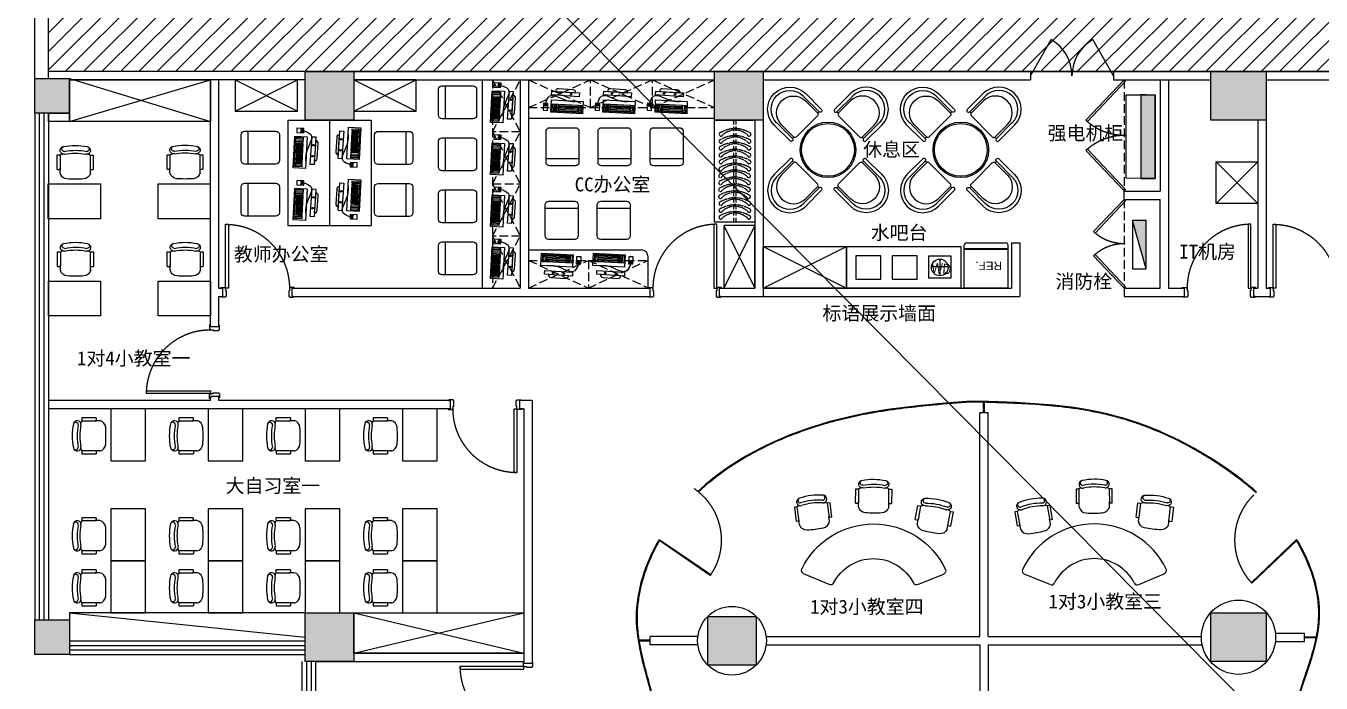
# Model space of a CAD drawing. Extents: x 392800 to 1041602, y -388882 to -94077.
# Drawn here: x 417216 to 435883, y -295759 to -286292 of the extents above; entities that cross this region are included whole.
import ezdxf
from ezdxf.enums import TextEntityAlignment as Align

# ---------------------------------------------------------------- set-up
doc = ezdxf.new("R2010")
doc.units = 0
doc.header["$LTSCALE"] = 1000
doc.header["$MEASUREMENT"] = 0
for name, pattern in [('ACAD_ISO02W100', [15, 12, -3]), ('ACAD_ISO03W100', [30, 12, -18]), ('DASH', [0.35, 0.25, -0.1]), ('DASHED', [0.75, 0.5, -0.25]), ('HIDDEN2', [0.1875, 0.125, -0.0625])]:
    doc.linetypes.add(name, pattern=pattern)
for name, color, linetype in [('DOOR【门】', 93, 'Continuous'), ('DS-HIGH-CABINET', 40, 'Continuous'), ('FF-FURN', 51, 'Continuous'), ('IAR-备注', 2, 'Continuous'), ('IAR-文字350', 2, 'ACAD_ISO02W100'), ('IBS-其它（电梯桥厢、管道上空线）', 123, 'Continuous'), ('IBS-完成面', 2, 'Continuous'), ('IBS-新建墙体', 1, 'Continuous'), ('IBS-梁', 8, 'Continuous'), ('IBS－墙体', 6, 'Continuous'), ('IBS－窗', 1, 'Continuous'), ('IDS－门', 3, 'Continuous'), ('IFF-固定家具', 52, 'Continuous'), ('IFF-家具', 51, 'Continuous'), ('IFF-电话电脑', 3, 'Continuous'), ('PUB_HATCH', 8, 'Continuous'), ('WALL', 255, 'Continuous'), ('WINDOW_TEXT', 7, 'Continuous')]:
    doc.layers.add(name, color=color, linetype=linetype)
doc.layers.add('DOOR【门套】', color=70, linetype='Continuous', lineweight=0)
doc.styles.add('_HZTXT', font='gbenor.shx', dxfattribs={"bigfont": 'gbcbig.shx'})
doc.styles.add('english', font='swissek.ttf')
doc.styles.add('SIMPLEX', font='SIMPLEX.SHX', dxfattribs={"width": 0.7})
doc.styles.get("Standard").update_dxf_attribs({"font": 'gbenor.shx', "bigfont": 'gbcbig.shx'})

# ---------------------------------------------------------------- blocks, each defined once
blk = doc.blocks.new('_FZH')
blk.add_solid([(0.5, 0.5), (0.5, -0.5), (-0.5, 0.5), (-0.5, -0.5)])
blk = doc.blocks.new('_DBLK1')
for p, q in [((-0.5, 0), (-0.25, -0.433)), ((0.5, 0), (0.25, -0.433))]:
    blk.add_line(p, q)
for centre, start, end in [((-0.5, 0), 300, 0), ((0.5, 0), 180, 240)]:
    blk.add_arc(centre, 0.5, start, end)
at = {"layer": 'WINDOW_TEXT', "style": 'SIMPLEX', "flags": 9}
blk.add_attdef('A', text='', height=1, dxfattribs=at).set_placement((0, 1.5), align=Align.MIDDLE)
blk = doc.blocks.new('$TwtSys$00000434')
for p, q in [((-0.5, 0.5), (-0.5, -0.5)), ((-0.5, -0.5), (0.5, 0.5)), ((0.5, 0.5), (-0.5, 0.5)), ((0.5, -0.5), (0.5, 0.5)), ((-0.5, -0.5), (0.5, -0.5))]:
    blk.add_line(p, q)
blk.add_solid([(0.5, -0.5), (0.5, 0.5), (-0.5, -0.5)])
blk = doc.blocks.new('*U237')
at = {"ltscale": 8}
blk.add_lwpolyline([(0, 0), (21, -21), (587, 545), (566, 566)], close=True, dxfattribs=at)
at = {"color": 252, "linetype": 'DASHED', "ltscale": 8}
blk.add_arc((0, 0), 800, 0, 45, dxfattribs=at)
blk = doc.blocks.new('*U238')
at = {"ltscale": 8}
blk.add_lwpolyline([(0, 0), (21, -21), (473, 430), (451, 451)], close=True, dxfattribs=at)
at = {"color": 252, "linetype": 'DASHED', "ltscale": 8}
blk.add_arc((0, 0), 639, 0, 45, dxfattribs=at)
blk = doc.blocks.new('*U236')
at = {"color": 250, "linetype": 'ACAD_ISO03W100'}
blk.add_arc((-40, 59), 920, 90, 180, dxfattribs=at)
at = {"layer": 'DOOR【门套】', "color": 3, "linetype": 'ByBlock', "lineweight": -2}
for points in [[(-40, 60), (-40, 980), (-80, 980), (-80, 60)], [(-970, 60), (-960, 60), (-960, 20), (-950, 20), (-950, -60), (-960, -60), (-960, -70), (-1020, -70), (-1020, -60), (-1000, -60), (-1000, 60), (-1030, 60), (-1030, 70), (-970, 70)], [(-30, 60), (-40, 60), (-40, 20), (-50, 20), (-50, -60), (-40, -60), (-40, -70), (20, -70), (20, -60), (0, -60), (0, 60), (30, 60), (30, 70), (-30, 70)]]:
    blk.add_lwpolyline(points, close=True, dxfattribs=at)
at = {"layer": 'DOOR【门】', "linetype": 'ByBlock', "style": '_HZTXT', "flags": 8}
blk.add_attdef('门编号', text='', height=250, dxfattribs=at).set_placement((-435, 84), align=Align.CENTER)
blk = doc.blocks.new('CH3')
for p, q in [((-259, 349), (-259, 141)), ((-218, 349), (-259, 349)), ((-218, 142), (-218, 349)), ((259, 350), (218, 350)), ((218, 350), (218, 142)), ((259, 142), (259, 350)), ((-218, 89), (-218, 163)), ((218, 87), (218, 162))]:
    blk.add_line(p, q)
at = {"linetype": 'Continuous'}
for p, q in [((-218, 141), (-259, 141)), ((259, 142), (218, 142))]:
    blk.add_line(p, q, dxfattribs=at)
for centre, radius, start, end in [((-163, 416), 55.3, 99.8988, 279.7522), ((-166, 436), 35.2, 94.9128, 274.9128), ((0, -348), 836, 78.0899, 101.9101), ((-4, -349), 766, 78.0112, 101.9888), ((18, -535), 913, 91.1567, 100.8714), ((-18, -535), 913, 79.1286, 88.8433), ((163, 416), 55.3, 260.2478, 80.1012), ((159, 437), 36.2, 265.0872, 70.3213), ((-111, 115), 111, 193.2566, 265.9234), ((0, 1666), 1666, 265.9234, 274.0766), ((111, 115), 111, 274.0766, 345.8334)]:
    blk.add_arc(centre, radius, start, end, dxfattribs=at)
for centre, start, end in [((-181, 309), 90.7226, 132.8382), ((180, 309), 47.1618, 87.5717)]:
    blk.add_arc(centre, 54.9, start, end)
blk = doc.blocks.new('YZ-2')
at = {"color": 250}
blk.add_line((155, 189), (-23, 367), dxfattribs=at)
at = {"color": 59}
blk.add_line((-189, -155), (-367, 23), dxfattribs=at)
blk.add_lwpolyline([(-473, 19), (-244, -210, 1), (-210, -175), (-189, -154, 0.365977), (-151, -151), (151, 151, 0.365977), (154, 189), (175, 210, 1), (210, 244), (-19, 473, 1), (-473, 19)], format="xyb")
at = {"color": 53}
for points in [[(175, 210), (-54, 438)], [(-210, -175), (-438, 54)]]:
    blk.add_lwpolyline(points, dxfattribs=at)
blk.add_arc((-246, 246), 272, 45, 225, dxfattribs=at)
at = {"color": 59}
blk.add_arc((-195, 195), 243, 45, 225, dxfattribs=at)
blk = doc.blocks.new('CZ-A2')
blk.add_circle((0, 0), 400)
at = {"color": 55}
blk.add_circle((0, 0), 380, dxfattribs=at)
at = {"linetype": 'Continuous'}
blk.add_blockref('YZ-2', (-338, 303), dxfattribs=at)
at = {"linetype": 'Continuous', "xscale": -1}
blk.add_blockref('YZ-2', (338, 303), dxfattribs=at)
at = {"linetype": 'Continuous', "xscale": -1, "rotation": 180}
blk.add_blockref('YZ-2', (-338, -303), dxfattribs=at)
at = {"linetype": 'Continuous', "rotation": 180}
blk.add_blockref('YZ-2', (338, -303), dxfattribs=at)
blk = doc.blocks.new('*U239')
at = {"color": 250, "linetype": 'ACAD_ISO03W100'}
blk.add_arc((-40, 59), 920, 90, 180, dxfattribs=at)
at = {"layer": 'DOOR【门套】', "color": 3, "linetype": 'ByBlock', "lineweight": -2}
for points in [[(-40, 60), (-40, 980), (-80, 980), (-80, 60)], [(-970, 60), (-960, 60), (-960, 20), (-950, 20), (-950, -60), (-960, -60), (-960, -70), (-1020, -70), (-1020, -60), (-1000, -60), (-1000, 60), (-1030, 60), (-1030, 70), (-970, 70)], [(-30, 60), (-40, 60), (-40, 20), (-50, 20), (-50, -60), (-40, -60), (-40, -70), (20, -70), (20, -60), (0, -60), (0, 60), (30, 60), (30, 70), (-30, 70)]]:
    blk.add_lwpolyline(points, close=True, dxfattribs=at)
at = {"layer": 'DOOR【门】', "linetype": 'ByBlock', "style": '_HZTXT', "flags": 8}
blk.add_attdef('门编号', text='', height=250, dxfattribs=at).set_placement((-435, 84), align=Align.CENTER)
blk = doc.blocks.new('A$C79213D79')
at = {"layer": 'DS-HIGH-CABINET', "color": 57, "linetype": 'HIDDEN2', "ltscale": 0.1}
blk.add_circle((10, 228), 9.16, dxfattribs=at)
for centre, radius, start, end in [((518, 194), 519, 151.6922, 176.2049), ((349, 203), 329, 141.8557, 175.5761), ((85, 432), 25.8, 282.2399, 159.8531), ((518, 263), 519, 183.7951, 208.3078), ((349, 254), 329, 184.4239, 218.1444), ((85, 25), 25.8, 200.1469, 77.7601)]:
    blk.add_arc(centre, radius, start, end, dxfattribs=at)
blk = doc.blocks.new('sbjp')
at = {"linetype": 'ByBlock'}
for p, q in [((239852, 61204), (239852, 61267)), ((239852, 61267), (239953, 61267)), ((239953, 61267), (239953, 61204)), ((239801, 61153), (239801, 60696)), ((239979, 61153), (239801, 61153)), ((239953, 61204), (239852, 61204)), ((239979, 60696), (239979, 61153)), ((239801, 60696), (239979, 60696))]:
    blk.add_line(p, q, dxfattribs=at)
at = {"color": 252, "linetype": 'ByBlock'}
for p, q in [((239862, 61260), (239862, 61250)), ((239892, 61260), (239862, 61260)), ((239862, 61250), (239892, 61250)), ((239862, 61240), (239862, 61229)), ((239892, 61240), (239862, 61240)), ((239862, 61229), (239892, 61229)), ((239892, 61250), (239892, 61260)), ((239892, 61229), (239892, 61240)), ((239964, 61138), (239857, 61138)), ((239857, 61138), (239857, 61056)), ((239857, 61117), (239964, 61117)), ((239857, 61097), (239964, 61097)), ((239857, 61077), (239964, 61077)), ((239857, 61056), (239964, 61056)), ((239964, 61046), (239857, 61046)), ((239857, 61046), (239857, 60767)), ((239892, 61219), (239862, 61219)), ((239862, 61219), (239862, 61209)), ((239862, 61209), (239892, 61209)), ((239875, 61046), (239875, 60767)), ((239892, 61209), (239892, 61219)), ((239892, 61046), (239892, 60767)), ((239910, 61046), (239910, 60767)), ((239928, 61046), (239928, 60767)), ((239946, 61046), (239946, 60767)), ((239964, 61056), (239964, 61138)), ((239964, 60767), (239964, 61046)), ((239857, 60767), (239964, 60767)), ((239964, 60757), (239857, 60757)), ((239857, 60757), (239857, 60716)), ((239857, 60736), (239943, 60736)), ((239857, 60716), (239964, 60716)), ((239943, 60716), (239943, 60757)), ((239964, 60716), (239964, 60757))]:
    blk.add_line(p, q, dxfattribs=at)
at = {"linetype": 'ByBlock'}
blk.add_spline([(239852, 61236), (239749, 61187), (239801, 60924), (239801, 60778)], degree=3, dxfattribs=at)
blk = doc.blocks.new('COM-1')
for p, q in [((-146, 55), (146, 55)), ((106, 95), (-106, 95))]:
    blk.add_line(p, q)
blk.add_lwpolyline([(-200, 55), (200, 55), (200, 0), (-200, 0)], close=True)
for centre, start_param, end_param in [((-106, 55), 4.73687, 6.307667), ((106, 55), 3.166074, 4.73687)]:
    blk.add_ellipse(centre, major_axis=(-40, 1), ratio=0.999999, start_param=start_param, end_param=end_param)
at = {"color": 252}
for centre in [(-79, 28), (79, 28)]:
    blk.add_ellipse(centre, major_axis=(-11, -0.3), ratio=0.999999, dxfattribs=at)
blk = doc.blocks.new('VIP yizi')
at = {"color": 252}
blk.add_line((69629, 34293, 0), (69629, 33818, 0), dxfattribs=at)
blk.add_lwpolyline([(69729, 34243), (69729, 33868, -0.414214), (69679, 33818), (69229, 33818, -0.414214), (69179, 33868), (69179, 34243, -0.414214), (69229, 34293), (69679, 34293, -0.414214), (69729, 34243)], format="xyb")
blk = doc.blocks.new('ERGERGERGEGEG')
for p, q in [((-1923, 11640), (-2077, 12010)), ((-1932, 10363), (-2086, 9993))]:
    blk.add_line(p, q)
for centre, radius, start, end in [((-1656, 10999), 1146, 115.2316, 244.2437), ((-2124, 11991), 50, 22.6174, 115.2316), ((-1656, 10999), 646, 116.7357, 242.4367), ((-1969, 11621), 50, 296.7357, 22.6174), ((-1978, 10382), 50, 337.3826, 62.4367), ((-1978, 10382), 50, 337.3826, 62.4367), ((-2133, 10012), 50, 244.2437, 337.3826), ((-2133, 10012), 50, 244.2437, 337.3826)]:
    blk.add_arc(centre, radius, start, end)
at = {"xscale": -1, "rotation": 82.54308454980347}
blk.add_blockref('CH3', (-2720, 11847), dxfattribs=at)
for p, rotation in [((-2957, 11008), 90.00363756703703), ((-2684, 10176), 99.88456207301499)]:
    blk.add_blockref('CH3', p, dxfattribs=dict(rotation=rotation))
blk = doc.blocks.new('*U240')
blk.add_lwpolyline([(0, 0), (12, 0), (12, 900), (0, 900)], close=True)
at = {"color": 252, "linetype": 'DASHED', "ltscale": 8}
blk.add_arc((0, 0), 900, 0, 90, dxfattribs=at)

msp = doc.modelspace()

# ---------------------------------------------------------------- hatches: boundary and pattern name
at = {"layer": 'IAR-备注', "extrusion": (0.000317562, -4.77766e-17, 1)}
msp.add_hatch(color=256, dxfattribs=at).paths.add_polyline_path([(433492.9, -288487.5), (433492.9, -287286), (433282.9, -287286), (433282.9, -288487.5)])
at = {"layer": 'PUB_HATCH'}
h = msp.add_hatch(dxfattribs=at)
h.set_pattern_fill('ANSI31', color=256, scale=1500)
h.set_pattern_definition([(45, (-78011.46, -97026.16), (-132.58252, 132.58252), [])])
h.paths.add_polyline_path([(441792.6, -286948), (441792.6, -294748.7), (441417.6, -294748.7), (441417.6, -295198.7), (449217.6, -295198.7), (449217.6, -294748.7), (449592.6, -294748.7), (449592.6, -286948.7), (449592.6, -279148.7), (449442.6, -279148.7), (449442.6, -278848.7), (427742.6, -278848.7), (427742.6, -278898.7), (427242.6, -278898.7), (421342.6, -278898.7), (417842.6, -278898.7), (417842.6, -279148.7), (417542.6, -279148.7), (417542.6, -286949.4)])
h.paths.add_polyline_path([(447688.7, -312548.7), (447688.7, -308648.7), (442142.6, -308648.7), (442142.6, -308998.7), (434442.6, -308998.7), (434442.6, -312548.7)])

# ---------------------------------------------------------------- linework, layer by layer
at = {"layer": 'IAR-备注', "extrusion": (0.004033, 0.008072, 0.999959), "elevation": -572.5}
msp.add_lwpolyline([(433489.4, -287290.8), (433489.4, -288492.2), (433069.4, -288492.1), (433069.4, -287290.7)], close=True, dxfattribs=at)
at = {"layer": 'IAR-备注', "extrusion": (0.000317562, -4.65733e-17, 1), "elevation": 136.7}
msp.add_lwpolyline([(433362.9, -287286), (433282.9, -287286), (433282.9, -288487.5), (433492.9, -288487.5), (433492.9, -287286), (433492.9, -287286)], dxfattribs=at)
at = {"layer": 'IBS-完成面'}
for p, q in [((419874.2, -290628.7), (419874.2, -287068.7)), ((419994.2, -290068.7), (419994.2, -287068.7)), ((424341.6, -287068.7), (424341.6, -290068.7)), ((424461.6, -287068.7), (424461.6, -290068.7)), ((433562.9, -287068.7), (433562.9, -288670.1, 7.2)), ((433682.9, -287068.7), (433683, -290068.7)), ((424341.6, -287648.7), (424341.6, -289168.7)), ((427722.6, -287648.7), (427722.6, -290068.7)), ((427842.6, -287648.7), (427842.6, -290188.7)), ((434972.6, -287648.7), (434972.6, -290068.7)), ((435092.6, -287648.7), (435092.6, -290068.7)), ((433042.9, -288670.1), (433562.9, -288670, 7.2)), ((433043, -288790, 0), (433043, -288669.4)), ((433043, -288790, 0), (433563, -288790, 6.6)), ((433563, -290068.7), (433563, -288790.1, 6.6)), ((431420.1, -289418.7), (431542.9, -289418.7)), ((431422.9, -289418.7), (431422.9, -290068.7)), ((431542.9, -289418.7), (431542.9, -290188.7)), ((419994.2, -290068.7), (420054.2, -290068.7)), ((421054.2, -290068.7), (424341.6, -290068.7)), ((424461.6, -290068.7), (426212.6, -290068.7)), ((427212.6, -290068.7), (427722.6, -290068.7)), ((427842.6, -290068.7), (431422.9, -290068.7)), ((433043, -290068.7), (433563, -290068.7)), ((433043, -290068.7), (433043, -290188.7)), ((433683, -290068.7), (433912.6, -290068.7)), ((434912.6, -290068.7), (434972.6, -290068.7)), ((435092.6, -290068.7), (435152.6, -290068.7)), ((419994.2, -290188.7), (420054.2, -290188.7)), ((419994.2, -290628.7), (419994.2, -290188.7)), ((421054.2, -290188.7), (426212.6, -290188.7)), ((427212.6, -290188.7), (427842.6, -290188.7)), ((427842.6, -290188.7), (431542.9, -290188.7)), ((433043, -290188.7), (433912.6, -290188.7)), ((434912.6, -290188.7), (435152.6, -290188.7)), ((419874.2, -291688.7), (417542.6, -291688.7)), ((419874.2, -291688.7), (419874.2, -291628.7)), ((419994.2, -291688.7), (419994.2, -291628.7)), ((423331.6, -291688.7), (419994.2, -291688.7)), ((424511.6, -291688.7), (424331.6, -291688.7)), ((424511.6, -291688.7), (424511.6, -295478.7)), ((423331.6, -291808.7), (417542.6, -291808.7)), ((424391.6, -291808.7), (424331.6, -291808.7)), ((424391.6, -291808.7), (424391.6, -295478.7)), ((430963.6, -295088.7), (430963.6, -291866.2)), ((431083.6, -291866.2), (430963.6, -291866.2)), ((431083.6, -295088.7), (431083.6, -291866.2)), ((426897.7, -295088.7), (426212.5, -295088.7)), ((426212.5, -295208.7), (426212.5, -295088.7)), ((427887.6, -295088.7), (430963.6, -295088.7)), ((431083.6, -295088.7), (434159.6, -295088.7)), ((435228, -295038.7), (435641.8, -295038.7)), ((435641.8, -295158.7), (435641.8, -295038.7)), ((426897.7, -295208.7), (426212.5, -295208.7)), ((427887.6, -295208.7), (430963.6, -295208.7)), ((430963.6, -295208.7), (430963.6, -298063.7)), ((431083.6, -295208.7), (434159.6, -295208.7)), ((431083.6, -295208.7), (431083.6, -298063.7)), ((435228, -295158.7), (435641.8, -295158.7)), ((421391.6, -295448.7), (424391.6, -295448.7)), ((421941.6, -295328.7), (424391.6, -295328.7))]:
    msp.add_line(p, q, dxfattribs=at)
for centre, radius in [((434692.6, -295098.7), 535.3), ((427392.6, -295148.7), 495)]:
    msp.add_circle(centre, radius, dxfattribs=at)
at = {"layer": 'IBS-新建墙体'}
for p, q in [((406699, -267705.5), (461407.9, -322870.5)), ((431017.6, -291866.2), (431017.6, -291714.5)), ((431029.6, -291866.2), (431029.6, -291714.8)), ((434944.6, -293015.5), (434952.5, -293006.6)), ((435641.8, -295092.7), (435814.8, -295092.7)), ((435641.8, -295104.7), (435812.4, -295104.7)), ((426212.5, -295142.7), (426051.3, -295142.7)), ((426212.5, -295154.7), (426053.2, -295154.7))]:
    msp.add_line(p, q, dxfattribs=at)
for points, knots in [([(430829.4, -291697.8), (430195, -291748.6), (428820.1, -291858.7), (427454.9, -292482.1), (426900.6, -292997.8)], [0, 0, 0, 0, 1918.9442936, 4159.0067029, 4159.0067029, 4159.0067029, 4159.0067029]), ([(430829.7, -291709.9), (430651.7, -291724.1), (430473.8, -291738.3), (430015.1, -291781.3), (429734.4, -291813.6), (429398.6, -291870.9), (429343.1, -291881), (429176.6, -291913.3), (429065.7, -291937.6), (428896.8, -291979.6), (428838.7, -291995), (428722.6, -292027.7), (428664.7, -292044.9), (428491.5, -292099.6), (428376.8, -292139.8), (428036.8, -292272.3), (427815.9, -292376.3), (427396.7, -292617.7), (427198.4, -292755.1), (426980.7, -292941.2), (426944.9, -292973), (426909.9, -293005.5)], [0.626244, 0.626244, 0.626244, 0.626244, 538.9327723, 538.9327723, 1389.505029, 1389.505029, 1558.0043841, 1558.0043841, 1895.0030943, 1895.0030943, 2071.7189803, 2071.7189803, 2248.4348663, 2248.4348663, 2601.8666382, 2601.8666382, 3308.7301821, 3308.7301821, 4015.593726, 4015.593726, 4157.4669306, 4157.4669306, 4157.4669306, 4157.4669306]), ([(434952.5, -293006.6), (434820.3, -292889), (434205.6, -292415.5), (432848.3, -291746), (431538, -291714.8), (430829.4, -291697.8)], [33585.9891779, 33585.9891779, 33585.9891779, 33585.9891779, 34116.051194, 35901.4990023, 38004.4712149, 38004.4712149, 38004.4712149, 38004.4712149]), ([(434944.6, -293015.5), (434853.8, -292934.8), (434759, -292858.5), (434622.3, -292756.4), (434582.9, -292727.9), (434497, -292667.4), (434450.3, -292635.5), (434356, -292573.1), (434308.4, -292542.6), (434164.1, -292453.3), (434066.1, -292396.6), (433767.2, -292236.1), (433561.5, -292141.8), (433293.3, -292040.8), (433235.1, -292020.2), (433132.2, -291986), (433087.6, -291971.9), (433005.9, -291947.6), (432968.9, -291937), (432857.4, -291906.9), (432782.6, -291888.8), (432632.3, -291856.2), (432556.8, -291841.6), (432329.2, -291802.7), (432176.2, -291783), (431751.6, -291741.1), (431478.1, -291728.2), (431079.1, -291715.8), (430954.4, -291712.8), (430829.7, -291709.9)], [33585.9887718, 33585.9887718, 33585.9887718, 33585.9887718, 33950.9425327, 33950.9425327, 34096.3152646, 34096.3152646, 34264.9098886, 34264.9098886, 34433.5045125, 34433.5045125, 34770.6937604, 34770.6937604, 35445.0722563, 35445.0722563, 35630.685061, 35630.685061, 35771.3212171, 35771.3212171, 35887.553175, 35887.553175, 36120.0170907, 36120.0170907, 36352.4810065, 36352.4810065, 36817.4088381, 36817.4088381, 37633.7226678, 37633.7226678, 38003.8550633, 38003.8550633, 38003.8550633, 38003.8550633]), ([(426337.3, -293698.8), (426139.8, -294041.3), (425852.7, -294917.7), (426371, -296142.6), (426381, -297649.5), (426455.8, -299274.5), (425806.9, -300917.4), (426222.4, -302032.8), (426525.4, -302449.9), (426551.8, -302484.6)], [5048.1876571, 5048.1876571, 5048.1876571, 5048.1876571, 6206.2859259, 7661.6341754, 8851.8699997, 10715.5911241, 12511.1124544, 13912.1911252, 14041.9839145, 14041.9839145, 14041.9839145, 14041.9839145]), ([(426347.2, -293705.6), (426336, -293725.1), (426325, -293744.6), (426260.4, -293863.4), (426212.5, -293965.9), (426122.4, -294198.4), (426083.8, -294329.5), (426050.4, -294503.1), (426043.7, -294544.8), (426033.5, -294624.6), (426029.9, -294662.9), (426025.8, -294724.8), (426024.8, -294748.4), (426023.7, -294789.6), (426023.6, -294807.1), (426023.8, -294842.2), (426024.1, -294859.7), (426025.9, -294912.1), (426028.1, -294947.1), (426037.4, -295051.9), (426047.1, -295121.6), (426078.8, -295302.1), (426104.8, -295412.7), (426161.7, -295634.3), (426192.7, -295745.2), (426251.9, -295967.7), (426280.1, -296079.3), (426307.1, -296211.8), (426311, -296232), (426318.5, -296272.5), (426322.1, -296292.7), (426332.2, -296353.5), (426338.2, -296394), (426354.5, -296515.9), (426362.8, -296597.3), (426382.9, -296848.8), (426388.6, -297019.2), (426393.4, -297224.8), (426394.2, -297259.8), (426395.5, -297323.6), (426396.1, -297352.5), (426397.2, -297404.1), (426397.7, -297426.9), (426398.7, -297472.4), (426399.3, -297495.2), (426400.9, -297563.6), (426402, -297609.1), (426405.3, -297745.8), (426407.5, -297837), (426412.2, -298110.4), (426413.2, -298292.5), (426403.2, -298656.2), (426392.2, -298837.7), (426367.6, -299051.5), (426363.5, -299084.4), (426354, -299154.6), (426348.5, -299191.9), (426339, -299251), (426335.3, -299272.8), (426327.6, -299316.5), (426323.6, -299338.3), (426311.1, -299403.6), (426302.1, -299447.2), (426274, -299577.6), (426253.4, -299664.3), (426198.1, -299891.1), (426162.4, -300030.8), (426098.2, -300310.2), (426069.7, -300449.8), (426033.9, -300704), (426023.6, -300818.5), (426021.5, -300963.5), (426021.7, -300993.7), (426023.1, -301045.1), (426024, -301066.3), (426026.4, -301108.8), (426028, -301130), (426033.6, -301193.8), (426038.6, -301236.3), (426057.3, -301363.6), (426074.7, -301448.3), (426140.6, -301700.3), (426202.8, -301865.3), (426302, -302067.4), (426325.2, -302111.4), (426374.6, -302199.5), (426400.9, -302243.5), (426449.3, -302319.7), (426471, -302352.1), (426515.1, -302415.3), (426537.5, -302446), (426560.6, -302476.2)], [5049.0936761, 5049.0936761, 5049.0936761, 5049.0936761, 5115.0653189, 5115.0653189, 5446.4662526, 5446.4662526, 5850.7210136, 5850.7210136, 5977.733756, 5977.733756, 6094.2598169, 6094.2598169, 6166.4132856, 6166.4132856, 6219.9687201, 6219.9687201, 6273.5241546, 6273.5241546, 6380.6350237, 6380.6350237, 6594.8567618, 6594.8567618, 6935.6609387, 6935.6609387, 7276.4651156, 7276.4651156, 7617.2692926, 7617.2692926, 7678.5592205, 7678.5592205, 7739.8491484, 7739.8491484, 7862.4290041, 7862.4290041, 8107.5887157, 8107.5887157, 8617.9141804, 8617.9141804, 8722.4946891, 8722.4946891, 8808.7792962, 8808.7792962, 8876.8730061, 8876.8730061, 8944.9667161, 8944.9667161, 9081.154136, 9081.154136, 9353.5289757, 9353.5289757, 9898.2786553, 9898.2786553, 10443.0283349, 10443.0283349, 10542.2086419, 10542.2086419, 10654.7936322, 10654.7936322, 10720.7845365, 10720.7845365, 10786.7754407, 10786.7754407, 10918.7572493, 10918.7572493, 11182.7208664, 11182.7208664, 11609.9091933, 11609.9091933, 12037.0975201, 12037.0975201, 12386.9363404, 12386.9363404, 12478.8574761, 12478.8574761, 12543.4120024, 12543.4120024, 12607.9665287, 12607.9665287, 12737.0755813, 12737.0755813, 12995.2936866, 12995.2936866, 13512.7918875, 13512.7918875, 13659.6282893, 13659.6282893, 13811.2350919, 13811.2350919, 13927.1470729, 13927.1470729, 14040.633864, 14040.633864, 14040.633864, 14040.633864]), ([(435390.5, -297063.7), (435391.1, -297053.1), (435391.7, -297042.5), (435398.5, -296919.9), (435405.2, -296808.2), (435424.7, -296585.8), (435437.5, -296475), (435460, -296340.9), (435464.3, -296316.8), (435473.2, -296270.4), (435477.7, -296248.1), (435486, -296209.8), (435489.6, -296193.9), (435497.1, -296162), (435501, -296146.1), (435513, -296098.4), (435521.6, -296066.8), (435548.6, -295971.9), (435568.3, -295908.9), (435621.8, -295744.3), (435657, -295643.1), (435723.8, -295440.6), (435755.5, -295339.5), (435807.7, -295136.6), (435828.3, -295034.9), (435842.4, -294908.1), (435844.6, -294883.6), (435847.5, -294838.2), (435848.5, -294817.3), (435849.5, -294775.3), (435849.5, -294754.3), (435848.4, -294691.1), (435846, -294648.9), (435833.7, -294522.1), (435819.1, -294437.5), (435767.6, -294224.9), (435723.2, -294097.9), (435627, -293882.8), (435579.9, -293792.9), (435528, -293706.5)], [29222.3164102, 29222.3164102, 29222.3164102, 29222.3164102, 29253.960322, 29253.960322, 29588.8017199, 29588.8017199, 29923.6431177, 29923.6431177, 29996.8026583, 29996.8026583, 30065.070036, 30065.070036, 30113.8577471, 30113.8577471, 30162.6454582, 30162.6454582, 30260.2208805, 30260.2208805, 30455.371725, 30455.371725, 30771.5146948, 30771.5146948, 31087.6576645, 31087.6576645, 31403.8006342, 31403.8006342, 31479.1888561, 31479.1888561, 31543.5718999, 31543.5718999, 31607.9549438, 31607.9549438, 31736.7210316, 31736.7210316, 31994.2532071, 31994.2532071, 32388.2354711, 32388.2354711, 32683.3881664, 32683.3881664, 32683.3881664, 32683.3881664]), ([(435402.5, -297063.7), (435418.8, -296767.7), (435465.5, -296003), (436035.3, -294913.8), (435741.4, -294038.2), (435536.9, -293698)], [29222.9702765, 29222.9702765, 29222.9702765, 29222.9702765, 30107.6170552, 31528.7551099, 32686.0434096, 32686.0434096, 32686.0434096, 32686.0434096])]:
    msp.add_open_spline(points, degree=3, knots=knots, dxfattribs=at)
at = {"layer": 'IBS-梁', "color": 251, "linetype": 'DASH', "ltscale": 0.5}
for p, q in [((433042.9, -287068.7), (433043, -288670.1, 0)), ((433043, -288790, 0), (433043, -290068.7))]:
    msp.add_line(p, q, dxfattribs=at)
at = {"layer": 'IBS－墙体'}
for p, q in [((417342.6, -287548.7), (417342.6, -285798.7)), ((417542.6, -287048.7), (417542.6, -285798.7)), ((421241.6, -286948.7), (417542.6, -286948.7)), ((421241.6, -287068.7), (417842.6, -287068.7)), ((421941.6, -286948.7), (427142.6, -286948.7)), ((421941.6, -287068.7), (427142.6, -287068.7)), ((427842.6, -286948.7), (434292.6, -286948.7)), ((427842.6, -287068.7), (431693.2, -287068.7)), ((431693.2, -286948.7), (431693.2, -287068.7)), ((432892.6, -286948.5), (432892.6, -287068.7)), ((432892.6, -287068.7), (434292.6, -287068.7)), ((435092.6, -286948.7), (440480.6, -286948.7)), ((435092.6, -287068.7), (440480.6, -287068.7))]:
    msp.add_line(p, q, dxfattribs=at)
for points in [[(417342.6, -287048.7), (417842.6, -287048.7), (417842.6, -287548.7), (417342.6, -287548.7)], [(421241.6, -286948.7), (421941.6, -286948.7), (421941.6, -287648.7), (421241.6, -287648.7)], [(427141.9, -286948.8), (427841.9, -286948.8), (427841.9, -287648.8), (427141.9, -287648.8)], [(434292.2, -286948.4), (435092.2, -286948.4), (435092.2, -287648.4), (434292.2, -287648.4)], [(421241.6, -294748.7), (421941.6, -294748.7), (421941.6, -295448.7), (421241.6, -295448.7)], [(434292.6, -294748.7), (435092.6, -294748.7), (435092.6, -295448.7), (434292.6, -295448.7)], [(417342.6, -294848.7), (417842.6, -294848.7), (417842.6, -295348.7), (417342.6, -295348.7)], [(427042.6, -294798.7), (427742.6, -294798.7), (427742.6, -295498.7), (427042.6, -295498.7)]]:
    msp.add_lwpolyline(points, close=True, dxfattribs=at)
at = {"layer": 'IBS－窗'}
for p, q in [((417342.6, -287548.7), (417342.6, -294848.7)), ((417409.3, -287548.7), (417409.3, -294848.7)), ((417476, -287548.7), (417476, -294848.7)), ((417542.6, -287548.7), (417542.6, -294848.7)), ((417842.6, -295148.7), (421241.6, -295148.7)), ((417842.6, -295215.4), (421241.6, -295215.4)), ((417842.6, -295282), (421241.6, -295282)), ((417842.6, -295348.7), (421241.6, -295348.7)), ((421191.6, -295448.7), (421191.6, -300748.7)), ((421258.3, -295448.7), (421258.3, -300748.7)), ((421325, -295448.7), (421325, -300748.7)), ((421391.6, -295448.7), (421391.6, -300748.7))]:
    msp.add_line(p, q, dxfattribs=at)
at = {"layer": 'IFF-固定家具'}
for p, q in [((423791.6, -287068.7), (423791.6, -290068.7)), ((420991.6, -287648.7), (420991.6, -289168.7)), ((420991.6, -287648.7), (422191.6, -287648.7)), ((421591.6, -287648.7), (421591.6, -289168.7)), ((422191.6, -287648.7), (422191.6, -289168.7)), ((424461.6, -287618.7), (427142.6, -287618.7)), ((420991.6, -289168.7), (422191.6, -289168.7)), ((424461.6, -289518.7), (426082.6, -289518.7)), ((426182.6, -290068.7), (426182.6, -289618.7))]:
    msp.add_line(p, q, dxfattribs=at)
msp.add_arc((426082.6, -289618.7), 100, 0, 90, dxfattribs=at)
at = {"layer": 'IFF-家具'}
for p, q in [((417842.6, -287048.7), (419874.2, -287668.7)), ((417842.6, -287668.7), (419874.2, -287068.7)), ((420231.8, -287068.7), (421131.8, -287518.7)), ((420231.8, -287518.7), (421131.8, -287068.7)), ((421941.6, -287068.7), (422841.6, -287518.7)), ((421941.6, -287518.7), (422841.6, -287068.7)), ((434972.6, -288248.7), (434372.6, -288848.7)), ((434372.6, -288248.7), (434972.6, -288848.7)), ((427722.6, -289168.7), (427272.6, -290068.7)), ((427272.6, -289168.7), (427722.6, -290068.7)), ((427842.6, -290068.7), (429042.6, -289468.7)), ((427842.6, -289468.7), (429042.6, -290068.7)), ((430739.3, -290068.7), (430739.3, -289452.3)), ((430739.3, -289497.2), (431372.9, -289497.2)), ((430739.3, -289508.1), (431372.9, -289508.1)), ((430772.9, -289418.7), (431339.3, -289418.7)), ((431372.9, -290068.7), (431372.9, -289452.3)), ((430387, -289650.9, 0), (430387, -289890.9, 0)), ((430506.8, -289764.7), (430267.1, -289764.7)), ((431372.9, -290068.7), (430739.3, -290068.7)), ((417842.6, -294748.7), (421241.6, -295098.7)), ((421941.6, -294748.7), (424391.6, -295328.7)), ((421941.6, -295328.7), (424391.6, -294748.7))]:
    msp.add_line(p, q, dxfattribs=at)
at = {"layer": 'IFF-家具', "color": 251, "linetype": 'DASH', "ltscale": 0.5}
for p, q in [((423941.6, -287068.7), (423941.6, -290068.7)), ((423941.6, -287818.7), (424341.6, -287068.7)), ((423941.6, -287068.7), (424341.6, -287818.7)), ((424461.6, -287068.7), (425355.3, -287468.7)), ((424461.6, -287468.7), (425355.3, -287068.7)), ((425355.3, -287468.7), (425355.3, -287068.7)), ((426249, -287068.7), (425355.3, -287468.7)), ((425355.3, -287068.7), (426249, -287468.7)), ((426249, -287468.7), (426249, -287068.7)), ((426249, -287468.7), (427142.6, -287068.7)), ((426249, -287068.7), (427141.9, -287468.7)), ((424461.6, -287468.7), (427142.6, -287468.7)), ((424341.6, -287818.7), (423941.6, -287818.7)), ((423941.6, -287818.7), (424341.6, -288568.7)), ((423941.6, -288568.7), (424341.6, -287818.7)), ((423941.6, -288568.7), (424341.6, -288568.7)), ((423941.6, -289318.7), (424341.6, -288568.7)), ((423941.6, -288568.7), (424341.6, -289318.7)), ((424341.6, -289318.7), (423941.6, -289318.7)), ((423941.6, -289318.7), (424341.6, -290068.7)), ((423941.6, -290068.7), (424341.6, -289318.7)), ((424461.6, -289668.7), (426182.6, -289668.7)), ((424461.6, -290068.7), (425322.1, -289668.7)), ((424461.6, -289668.7), (425322.1, -290068.7)), ((425322.1, -289668.7), (425322.1, -290068.7)), ((425322.1, -290068.7), (426182.6, -289668.7)), ((425322.1, -289668.7), (426182.6, -290063.7))]:
    msp.add_line(p, q, dxfattribs=at)
at = {"layer": 'IFF-家具'}
for points in [[(419874.2, -287668.7), (417842.6, -287668.7), (417842.6, -287068.7), (419874.2, -287068.7)], [(417842.6, -287668.7), (417542.6, -287668.7), (417542.6, -287548.7), (417842.6, -287548.7)], [(427142.6, -287648.7), (427722.6, -287648.7), (427722.6, -289118.7), (427142.6, -289118.7)], [(434972.6, -288248.7), (434972.6, -288848.7), (434372.6, -288848.7), (434372.6, -288248.7)], [(418288.8, -289068.5), (417538.8, -289068.5), (417538.8, -288568.5), (418288.8, -288568.5)], [(419870.4, -289068.5), (419120.4, -289068.5), (419120.4, -288568.5), (419870.4, -288568.5)], [(427842.6, -289468.7), (429042.6, -289468.7), (429042.6, -290068.7), (427842.6, -290068.7)], [(429042.6, -289468.7), (430689.3, -289468.7), (430689.3, -290068.7), (429042.6, -290068.7)], [(418292.6, -290468.7), (417542.6, -290468.7), (417542.6, -289968.7), (418292.6, -289968.7)], [(419874.2, -290468.7), (419124.2, -290468.7), (419124.2, -289968.7), (419874.2, -289968.7)], [(418941.6, -292558.7), (418941.6, -291808.7), (418441.6, -291808.7), (418441.6, -292558.7)], [(420341.6, -292558.7), (420341.6, -291808.7), (419841.6, -291808.7), (419841.6, -292558.7)], [(421741.6, -292558.7), (421741.6, -291808.7), (421241.6, -291808.7), (421241.6, -292558.7)], [(423141.6, -292558.7), (423141.6, -291808.7), (422641.6, -291808.7), (422641.6, -292558.7)], [(418941.6, -293998.7), (418941.6, -293248.7), (418441.6, -293248.7), (418441.6, -293998.7)], [(420341.6, -293998.7), (420341.6, -293248.7), (419841.6, -293248.7), (419841.6, -293998.7)], [(421741.6, -293998.7), (421741.6, -293248.7), (421241.6, -293248.7), (421241.6, -293998.7)], [(423141.6, -293998.7), (423141.6, -293248.7), (422641.6, -293248.7), (422641.6, -293998.7)], [(418941.6, -294748.7), (418941.6, -293998.7), (418441.6, -293998.7), (418441.6, -294748.7)], [(420341.6, -294748.7), (420341.6, -293998.7), (419841.6, -293998.7), (419841.6, -294748.7)], [(421741.6, -294748.7), (421741.6, -293998.7), (421241.6, -293998.7), (421241.6, -294748.7)], [(423141.6, -294748.7), (423141.6, -293998.7), (422641.6, -293998.7), (422641.6, -294748.7)], [(421241.6, -294748.7), (417842.6, -294748.7), (417842.6, -295148.7), (421241.6, -295148.7)], [(421941.6, -294748.7), (424391.6, -294748.7), (424391.6, -295328.7), (421941.6, -295328.7)]]:
    msp.add_lwpolyline(points, close=True, dxfattribs=at)
for points in [[(420231.8, -287068.7), (420231.8, -287518.7), (421131.8, -287518.7), (421131.8, -287068.7), (420231.8, -287068.7)], [(421941.6, -287068.7), (421941.6, -287518.7), (422841.6, -287518.7), (422841.6, -287068.7), (421941.6, -287068.7)], [(427722.6, -289168.7), (427272.6, -289168.7), (427272.6, -290068.7), (427722.6, -290068.7), (427722.6, -289168.7)]]:
    msp.add_lwpolyline(points, dxfattribs=at)
at = {"layer": 'IFF-家具', "color": 251, "linetype": 'HIDDEN2', "ltscale": 0.5}
msp.add_lwpolyline([(427419.4, -289118.7), (427419.4, -287648.7), (427445.9, -287648.7), (427445.9, -289118.7)], close=True, dxfattribs=at)
at = {"layer": 'IFF-家具', "elevation": 0}
for points in [[(429175.1, -289604.7), (429175.1, -289938.1), (429537.9, -289938.1), (429537.9, -289604.7)], [(429699, -289604.7), (429699, -289938.1), (430061.8, -289938.1), (430061.8, -289604.7)]]:
    msp.add_lwpolyline(points, close=True, dxfattribs=at)
at = {"layer": 'IFF-家具', "extrusion": (2.33635e-06, -1.01832e-07, 1)}
msp.add_lwpolyline([(430547.2, -289604.7), (430547.2, -289924.7), (430227.2, -289924.7), (430227.2, -289604.7)], close=True, dxfattribs=at)
msp.add_circle((430387, -289770.9, 1), 120, dxfattribs=at)
at = {"layer": 'IFF-家具'}
for centre, start, end in [((430772.9, -289452.3), 90, 180), ((431339.3, -289452.3), 360, 90)]:
    msp.add_arc(centre, 33.6, start, end, dxfattribs=at)
at = {"layer": 'PUB_HATCH'}
msp.add_lwpolyline([(417542.6, -282500), (417542.6, -279148.7), (417842.6, -279148.7), (417842.6, -278898.7), (421342.6, -278898.7), (427242.6, -278898.7), (427742.6, -278898.7), (427742.6, -278848.7), (449442.6, -278848.7), (449442.6, -279148.7), (449592.6, -279148.7), (449592.6, -286948.7), (449592.6, -294748.7), (449217.6, -294748.7), (449217.6, -295198.7), (441417.6, -295198.7), (441417.6, -294748.7), (441792.6, -294748.7), (441792.6, -286948), (417542.6, -286949.4)], dxfattribs=at)
at = {"layer": 'WALL'}
msp.add_line((417542.6, -287548.7), (417342.6, -287548.7), dxfattribs=at)

# ---------------------------------------------------------------- block references
at = {"layer": 'DS-HIGH-CABINET', "color": 251, "linetype": 'Continuous', "rotation": 270.0000100650954}
for p in [(427208.7, -287768.2), (427207.5, -287967.5), (427207.9, -287869.5), (427206.3, -288166.8), (427206.6, -288068.8), (427205.4, -288268.1)]:
    msp.add_blockref('A$C79213D79', p, dxfattribs=at)
at = {"layer": 'DS-HIGH-CABINET', "linetype": 'Continuous', "rotation": 270.0000100650954}
for p in [(427202.2, -288366.1), (427201, -288565.4), (427201.3, -288467.4), (427200.1, -288666.7), (427206.5, -288764.7), (427205.3, -288964), (427205.6, -288866)]:
    msp.add_blockref('A$C79213D79', p, dxfattribs=at)
at = {"layer": 'FF-FURN', "linetype": 'Continuous', "rotation": 90}
for p in [(428776.5, -288077.2), (430690.5, -288077.2)]:
    msp.add_blockref('CZ-A2', p, dxfattribs=at)
at = {"layer": 'IBS-其它（电梯桥厢、管道上空线）', "xscale": 699.9999999999999, "yscale": 200, "zscale": 699.9999999999999, "rotation": 89.99999999998708}
msp.add_blockref('$TwtSys$00000434', (433263, -289443, 9.2), dxfattribs=at)
at = {"layer": 'IDS－门', "xscale": 1200, "yscale": 1200, "zscale": 1200, "rotation": 180}
msp.add_blockref('_DBLK1', (432292.6, -287008.8), dxfattribs=at)
at = {"layer": 'IDS－门', "xscale": -1}
for name, p, rotation in [('*U237', (433042.9, -287068.7), 91.56713603454014), ('*U238', (433043, -288791), 91.56713603454014), ('*U236', (419934.2, -291628.7), 90), ('*U236', (424331.6, -291748.7), 180), ('*U240', (426337.3, -293698.8), 235.625301528389)]:
    msp.add_blockref(name, p, dxfattribs=dict(at, rotation=rotation))
at = {"layer": 'IDS－门'}
for name, p, rotation in [('*U237', (433042.9, -288669.5), 88.43286396545986), ('*U238', (433043, -290068.7), 88.43286396545986), ('*U240', (435536.9, -293698, 0), 133.7757974511866), ('*U236', (424451.6, -295478.7), 90)]:
    msp.add_blockref(name, p, dxfattribs=dict(at, rotation=rotation))
at = {"layer": 'IDS－门', "xscale": -1}
for p in [(420054.2, -290128.7), (435152.6, -290128.7)]:
    msp.add_blockref('*U236', p, dxfattribs=at)
at = {"layer": 'IDS－门'}
for name, p in [('*U239', (427212.6, -290128.7)), ('*U236', (434912.6, -290128.7))]:
    msp.add_blockref(name, p, dxfattribs=at)
at = {"layer": 'IFF-家具', "extrusion": (4.86576e-05, 9.21332e-17, 1), "rotation": 179.9999999999999}
for p in [(492890.9, -253335.6, 20.6), (490047.5, -253989.7, 20.5), (492890.9, -254085.6, 20.6), (490047.5, -254739.7, 20.5), (492890.9, -254835.6, 20.6), (492890.9, -255585.6, 20.6)]:
    msp.add_blockref('VIP yizi', p, dxfattribs=at)
at = {"layer": 'IFF-家具', "extrusion": (-4.86576e-05, -9.21392e-17, 1), "rotation": 359.9999999999999}
for p in [(353063.1, -322104, -20.6), (353063.1, -322854, -20.6)]:
    msp.add_blockref('VIP yizi', p, dxfattribs=at)
at = {"layer": 'IFF-家具', "extrusion": (-9.21541e-17, 4.86576e-05, 1), "rotation": 270}
for p in [(390893.9, -218579.2, -14), (391643.9, -218579.2, -14), (392393.9, -218579.2, -14)]:
    msp.add_blockref('VIP yizi', p, dxfattribs=at)
at = {"layer": 'IFF-家具', "xscale": -1}
for name, p, rotation in [('CH3', (417927.2, -288500.9), 0.0002358682609227003), ('CH3', (419508.8, -288497.2), 0.0002358682609227003), ('CH3', (417931.1, -289897.3), 0.0002358682609227003), ('CH3', (419512.6, -289897.3), 0.0002358682609227003), ('ERGERGERGEGEG', (440418.8, -296348.4), 89.58029411765068)]:
    msp.add_blockref(name, p, dxfattribs=dict(at, rotation=rotation))
at = {"layer": 'IFF-家具', "extrusion": (9.21481e-17, -4.86576e-05, 1), "rotation": 89.99999999999999}
for p in [(458993, -358546.3, 14.1), (459743, -358546.3, 14.1)]:
    msp.add_blockref('VIP yizi', p, dxfattribs=at)
at = {"layer": 'IFF-家具'}
for name, p, rotation in [('CH3', (418370.3, -292197.1), 89.99976413173596), ('CH3', (419770.3, -292197.1), 89.99976413173596), ('CH3', (421170.3, -292197.1), 89.99976413173596), ('CH3', (422570.3, -292197.1), 89.99976413173596), ('ERGERGERGEGEG', (421628.4, -296348.4), 270.4197058823493), ('CH3', (418370.3, -293637.1), 89.99976413173596), ('CH3', (419770.3, -293637.1), 89.99976413173596), ('CH3', (421170.3, -293637.1), 89.99976413173596), ('CH3', (422570.3, -293637.1), 89.99976413173596), ('CH3', (418370.3, -294387.1), 89.99976413173596), ('CH3', (419770.3, -294387.1), 89.99976413173596), ('CH3', (421170.3, -294387.1), 89.99976413173596), ('CH3', (422570.3, -294387.1), 89.99976413173596)]:
    msp.add_blockref(name, p, dxfattribs=dict(at, rotation=rotation))
at = {"layer": 'IFF-电话电脑', "extrusion": (-1.02997e-06, -3.55488e-05, 1), "xscale": -1, "rotation": 357.1907629062608}
for p in [(660627.1, -360065.9, 9.8), (657783.7, -360720, 9.8), (660627.1, -360815.9, 9.8), (657783.7, -361470, 9.8), (660627.1, -361565.9, 9.8), (660627.1, -362315.9, 9.9)]:
    msp.add_blockref('sbjp', p, dxfattribs=at)
at = {"layer": 'IFF-电话电脑', "extrusion": (-1.02997e-06, -3.55488e-05, 1), "rotation": 266.1851507131659}
for p in [(424171.1, -287433, 9.8), (421327.7, -288087.1, 9.8), (424171.1, -288183, 9.8), (421327.7, -288837.1, 9.8), (424171.1, -288933, 9.8), (424171.1, -289683, 9.9)]:
    msp.add_blockref('COM-1', p, dxfattribs=at)
at = {"layer": 'IFF-电话电脑', "extrusion": (3.55488e-05, -1.02997e-06, 1), "xscale": -1, "rotation": 87.19076290835862}
for p in [(497624.2, -50843, 15.4), (498374.2, -50843, 15.4), (499124.2, -50843, 15.4)]:
    msp.add_blockref('sbjp', p, dxfattribs=at)
at = {"layer": 'IFF-电话电脑', "extrusion": (3.55488e-05, -1.02997e-06, 1), "rotation": 356.1851507152638}
for p in [(424991.3, -287299, 15.4), (425741.3, -287299, 15.4), (426491.3, -287299, 15.4)]:
    msp.add_blockref('COM-1', p, dxfattribs=at)
at = {"layer": 'IFF-电话电脑', "extrusion": (1.02997e-06, 3.55488e-05, 1), "rotation": 86.1851507131659}
for p in [(421783, -288006.6, -9.8), (421783, -288756.6, -9.8)]:
    msp.add_blockref('COM-1', p, dxfattribs=at)
at = {"layer": 'IFF-电话电脑', "extrusion": (1.02997e-06, 3.55488e-05, 1), "xscale": -1, "rotation": 177.1907629062608}
for p in [(185327, -215373.8, -9.8), (185327, -216123.8, -9.8)]:
    msp.add_blockref('sbjp', p, dxfattribs=at)
at = {"layer": 'IFF-电话电脑', "extrusion": (-3.55488e-05, 1.02997e-06, 1), "xscale": -1, "rotation": 267.1907629083586}
for p in [(352262.8, -526282.5, -15.4), (353012.8, -526282.5, -15.4)]:
    msp.add_blockref('sbjp', p, dxfattribs=at)
at = {"layer": 'IFF-电话电脑', "extrusion": (-3.55488e-05, 1.02997e-06, 1), "rotation": 176.1851507152637}
for p in [(424895.6, -289826.5, -15.4), (425645.6, -289826.5, -15.4)]:
    msp.add_blockref('COM-1', p, dxfattribs=at)
at = {"layer": 'PUB_HATCH', "zscale": 500}
for p, xscale, yscale in [((417592.6, -287298.7), 500, 500), ((421591.6, -287298.7), 700, 700), ((427492.6, -287298.7), 700, 700), ((434692.6, -287298.7), 800, 700), ((421591.6, -295098.7), 700, 700), ((434692.6, -295098.7), 800, 700), ((417592.6, -295098.7), 500, 500), ((427392.6, -295148.7), 700, 700)]:
    msp.add_blockref('_FZH', p, dxfattribs=dict(at, xscale=xscale, yscale=yscale))

# ---------------------------------------------------------------- texts
at = {"layer": 'IAR-文字350', "char_height": 200, "attachment_point": 3, "line_spacing_factor": 0.963855}
for s, insert, width in [('{\\fSimSun|b0|i0|c134|p2;强电机柜}', (433033.4, -287735.7, 0), 1759.036), ('{\\fSimSun|b0|i0|c134|p2;休息区}', (430102.8, -287972.5), 1759.036), ('{\\fSimSun|b0|i0|c134|p2;CC办公室}', (426215.5, -288475.4), 1759.036), ('{\\fSimSun|b0|i0|c134|p2;水吧台}', (430210.8, -289169.4), 1759.036), ('{\\fSimSun|b0|i0|c134|p2;教师办公室}', (421576.8, -289480), 1759.036), ('{\\fSimSun|b0|i0|c134|p2;IT机房}', (434655.7, -289443.5), 1759.036), ('{\\fSimSun|b0|i0|c134|p2;消防栓}', (432873.4, -289872.7), 1759.036), ('{\\fSimSun|b0|i0|c134|p2;标语展示墙面}', (430333.5, -290330.2), 2097.173), ('{\\fSimSun|b0|i0|c134|p2;1对4小教室一}', (419587.6, -290979.3), 1759.036), ('{\\fSimSun|b0|i0|c134|p2;大自习室一}', (421457.9, -292816.2), 1759.036), ('{\\fSimSun|b0|i0|c134|p2;1对3小教室四}', (430153.4, -294558.6), 1759.036), ('{\\fSimSun|b0|i0|c134|p2;1对3小教室三}', (433590.7, -294483.6), 1759.036)]:
    msp.add_mtext(s, dxfattribs=dict(at, insert=insert, width=width))
at = {"layer": 'IFF-家具', "style": 'english'}
msp.add_text('REF.', height=120, rotation=180, dxfattribs=at).set_placement((431282.8, -289690.2))
at = {"layer": 'IFF-家具', "extrusion": (-2.31988e-06, 2.95012e-07, 1), "insert": (430409.5, -289786.6, 0), "char_height": 150, "width": 424.233, "attachment_point": 5, "text_direction": (0.996563, -0.082834, 2e-06), "line_spacing_factor": 0.963855}
msp.add_mtext('\\fArial Narrow;WD', dxfattribs=at)

doc.saveas('drawing.dxf')
